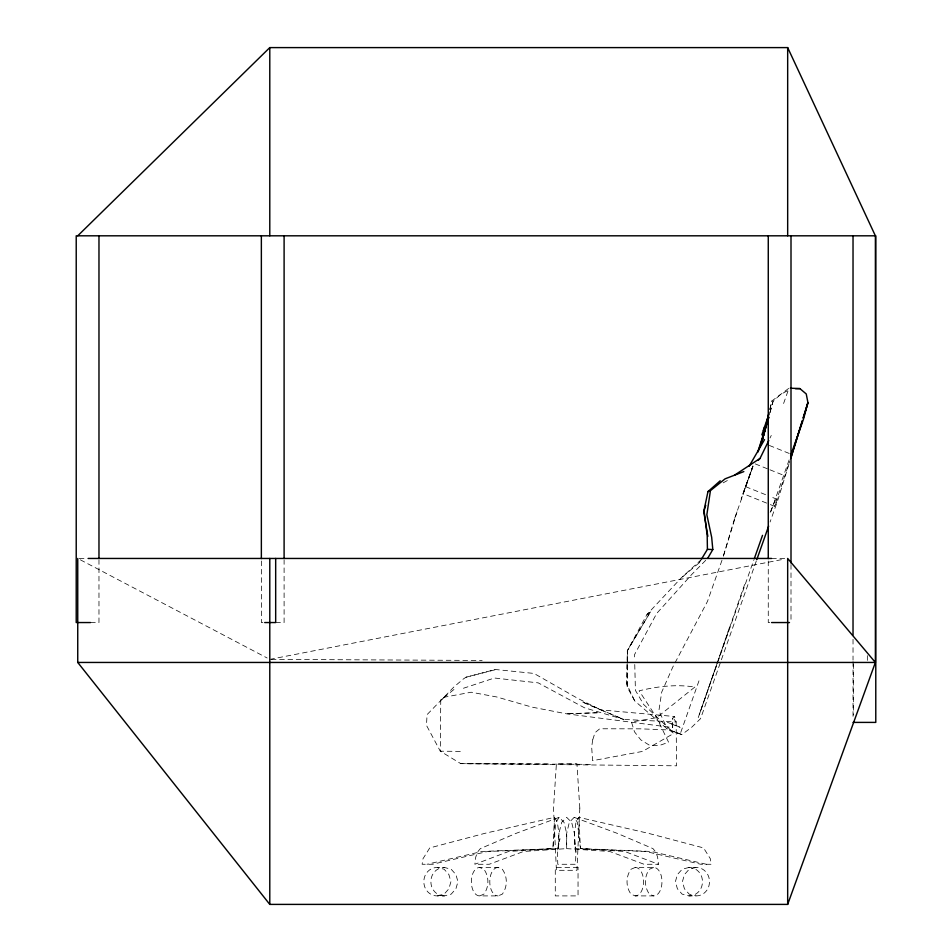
<?xml version="1.0" encoding="UTF-8"?>
<svg xmlns="http://www.w3.org/2000/svg" width="952" height="952" viewBox="0 0 952 952"><rect width="100%" height="100%" fill="white"/><g stroke="black" fill="none" stroke-linecap="round" stroke-linejoin="round"><path stroke-width="0.71" stroke-dasharray="4.76 3.57" d="M756.293 561.037L700.565 718.641L691.592 727.364L681.822 734.563L667.34 729.053L634.734 700.934L627.213 687.106L627.344 650.799L646.967 614.468L681.096 578.066L701.243 559.621L699.28 562.763L681.096 578.066M443.346 697.388L471.133 692.223L496.861 696.995L532.001 707.122L566.309 713.774L672.647 727.578L672.731 718.189L674.456 716.499L676.134 721.985L676.586 765.813L460.78 763.647L440.288 751.188L426.484 725.364L427.055 714.631L453.985 686.904L463.505 678.871L466.087 677.193L495.361 669.494L533.989 673.433L577.59 698.292L600.688 709.871L623.643 719.426L676.134 721.985L673.016 717.903M672.647 727.578L672.731 718.189M453.961 689.474L440.752 700.089L440.288 751.188L462.089 751.402M575.9 851.469L574.484 841.52L575.9 851.469L575.555 864.273L557.777 864.273L557.42 851.469L559.907 838.676L557.42 851.469M627.213 664.722L627.213 687.106M627.249 663.235L627.654 649.942L650.418 611.922L646.967 614.468M554.492 817.351L557.384 822.326L558.943 833.702L558.146 848.625L487.71 851.469L432.494 864.273L422.117 864.273L422.985 858.752L429.757 847.923L484.854 833.345L554.492 817.351L552.874 848.625L508.63 851.469L474.858 864.273L475.726 857.157L477.452 852.183L480.32 848.625L516.103 833.345L559.145 817.351L564 822.326L566.726 833.702L566.666 848.625L523.576 851.469L489.233 864.273L474.858 864.273M558.134 848.625L558.848 833.702L561.692 822.326L566.666 817.351L571.64 822.326L574.484 833.702L575.198 848.625L645.623 851.469L700.827 864.273L711.215 864.273L710.335 858.752L703.576 847.923L648.479 833.345L578.84 817.351L575.948 822.326L574.389 833.702L575.187 848.625M769.835 409.503L771.882 400.947L788.994 388.166L782.925 405.373M769.847 409.372L771.882 400.947M770.001 412.752L773.048 401.411L780.438 394.556L789.541 389.606M769.859 412.692L773.048 401.411M734.468 518.935L722.949 557.539L737.193 511.188M788.887 464.219L777.998 499.657L770.097 521.982M770.37 504.596L774.488 506.25L789.732 461.28M744.654 584.397L698.137 717.867L753.829 559.978M700.636 710.787L729.292 627.975M752.889 465.992L741.192 499.05L752.568 467.158M734.765 518.067L752.961 466.48M721.985 560.276L707.467 601.426L672.778 667.09L661.711 692.116L658.903 710.644L667.34 729.053M698.97 680.847L680.144 734.194L671.291 730.636L643.683 704.528L635.424 690.402L634.687 661.807M789.125 459.899L770.097 513.854M752.913 466.111L742.965 493.588L769.002 504.048M744.535 489.59L752.794 466.754M770.168 512.331L776.332 497.622M770.013 438.015L771.263 435.457M774.488 506.25L777.998 499.657L769.918 496.42M650.418 611.922L627.344 650.799L626.63 683.917L634.734 700.934M699.28 562.763L700.755 560.323M559.145 817.351L555.956 822.326L552.862 848.625L481.998 851.469L427.008 864.273M574.187 817.351L569.32 822.326L566.607 833.702L566.654 848.625L609.744 851.469L644.087 864.273L658.475 864.273L657.606 857.157L655.88 852.183L653.001 848.625L617.229 833.345L574.187 817.351L577.376 822.326L580.458 848.625L624.702 851.469L658.475 864.273M705.718 560.323L691.735 574.484L656.69 613.457L634.508 654.667L634.651 660.379M440.752 700.089L443.477 698.232M723.163 482.842L728.197 480.058M479.737 895.903L483.913 894.13C489.221 886.859 489.221 876.506 483.913 869.247L479.737 867.474A13.923 8.187 -90 0 0 471.383 881.683A13.923 8.187 -90 0 0 479.737 895.903L498.146 895.903L502.323 894.13C507.63 886.859 507.63 876.506 502.323 869.247L498.146 867.474L479.737 867.474M635.186 867.474L631.009 869.247C625.702 876.506 625.702 886.859 631.009 894.13L635.186 895.903L653.584 895.903A13.923 8.187 -90 0 0 661.949 881.683A13.923 8.187 -90 0 0 653.584 867.474L635.186 867.474A13.923 8.187 -90 0 1 643.54 881.683A13.923 8.187 -90 0 1 635.186 895.903M653.584 867.474L649.407 869.247C644.111 876.506 644.111 886.859 649.407 894.13L653.584 895.903M463.422 688.26L494.433 678.014L538.213 682.87L584.385 707.741L623.643 719.426L581.862 701.743L600.688 709.871L674.456 716.499M437.396 895.903L444.156 894.13L448.892 888.799L450.915 881.683L448.892 874.579L444.156 869.247L437.396 867.474A13.923 13.245 -90 0 0 423.866 881.683A13.923 13.245 -90 0 0 437.396 895.903L444.417 895.903L451.188 894.13L455.913 888.799L457.948 881.683L455.913 874.579L451.188 869.247L444.417 867.474L437.396 867.474M688.903 867.474L682.144 869.247L677.407 874.579L675.384 881.683L677.407 888.799L682.144 894.13L688.903 895.903L695.936 895.903A13.923 13.245 -90 0 0 709.454 881.683A13.923 13.245 -90 0 0 695.936 867.474L688.903 867.474A13.923 13.245 -90 0 1 702.433 881.683A13.923 13.245 -90 0 1 688.903 895.903M695.936 867.474L689.177 869.247L684.44 874.579L682.417 881.683L684.44 888.799L689.177 894.13L695.936 895.903M466.087 677.193L496.23 669.506M269.785 659.379L784.757 559.026M79.218 558.455L86.608 558.455M771.596 558.455L784.757 558.455M90.547 622.548L98.972 622.548L98.972 560.073M262.883 622.548L261.36 622.548L261.36 560.073M275.675 622.548L284.101 622.548L284.101 560.073M769.787 622.548L768.264 622.548L768.264 560.073M467.837 763.706L550.315 763.956M271.272 659.379L482.152 660.45M460.78 763.647L593.81 764.385M667.34 722.294L681.822 727.816M706.324 864.273L651.335 851.469L580.458 848.625L578.84 817.351M681.822 734.563L671.91 731.017M769.371 445.465L789.422 453.521M755.245 463.898L768.609 469.265M769.942 469.8L784.638 475.702M745.678 486.686L768.573 495.873M671.291 723.889L680.144 727.447M80.373 559.835L267.155 657.999M867.343 655.642L867.343 661.081M853.42 663.806L853.42 715.071M853.028 639.327L853.028 660.093M853.028 661.581L853.028 719.438M791.005 564.536L791.005 621.061M498.146 867.474A13.923 8.187 -90 0 0 489.792 881.683A13.923 8.187 -90 0 0 498.146 895.903M444.417 895.903A13.923 13.245 -90 0 1 430.899 881.683A13.923 13.245 -90 0 1 444.417 867.474M579.816 808.105L576.924 870.307L556.408 870.307L553.517 808.105L556.408 763.683L576.924 763.683L579.816 808.105M592.703 739.894L591.656 747.011L592.62 760.672L642.529 751.414L673.707 733.433L669.363 729.934L640.256 728.839L599.748 728.768L595 732.707L592.703 739.894M694.817 687.07L656.678 717.653L631.473 722.009L634.484 731.826L640.791 739.859L649.359 745.166L659.26 745.523L668.613 742.286L656.678 717.653L639.137 690.819C657.225 686.416 676.337 684.083 694.817 687.07M597.225 712.762L566.309 713.774L597.225 712.762M578.043 867.474L555.29 867.474L555.29 895.903L578.043 895.903L578.043 867.474"/><path stroke-width="1.43" d="M743.833 471.597L725.126 478.82L710.43 490.613L706.848 514.711L711.668 537.285L712.81 549.53L707.717 558.3M720.212 480.784L707.979 491.589L703.754 511.51L707.836 536.345M763.683 435.183L768.811 413.775M762.695 438.896L768.823 413.596M757.982 451.807L762.885 438.17L761.481 442.335L768.657 416.928M761.481 442.335L768.74 417.369L757.887 451.795M803.214 418.059L807.927 402.601L806.249 393.961L799.894 388.606L790.35 388.19M803.167 417.987L807.927 402.601L803.476 419.225L790.577 455.818M704.063 510.653L705.753 505.31M767.407 418.559L761.85 434.862M763.361 430.423L763.623 429.673M764.135 428.15L764.67 426.579M754.27 558.729L762.516 535.357M756.792 559.633L768.621 526.159M77.743 558.455L77.743 662.449L269.785 904.4L787.673 904.4L875.388 662.449L875.388 235.81L787.673 47.6L269.785 47.6L77.743 235.81M758.327 460.221L760.005 458.447L768.764 440.562M749.129 466.266L764.539 439.634M701.493 559.11L707.419 549.34L707.193 535.488L704.242 512.116M734.932 474.905L760.005 458.447M707.979 491.589L710.43 490.613M795.491 388.678L799.894 388.606M88.084 558.455L771.596 558.455M90.547 622.548L76.219 622.548L76.219 235.81L875.78 235.81L875.78 722.401L853.028 722.401M264.692 622.548L275.675 622.548L275.675 558.455M771.596 622.548L789.482 622.548M77.743 662.449L875.388 662.449L787.673 558.455L787.673 904.4M707.419 549.34L712.81 549.53M853.028 235.81L853.028 634.877M791.005 235.81L791.005 563.048M787.673 47.6L787.673 235.81M768.264 235.81L768.264 558.586M284.101 235.81L284.101 558.586M269.785 47.6L269.785 235.81M269.785 558.455L269.785 904.4M261.36 235.81L261.36 558.586M98.972 235.81L98.972 558.586M802.357 420.867L790.672 458.626L802.298 420.796"/></g></svg>
